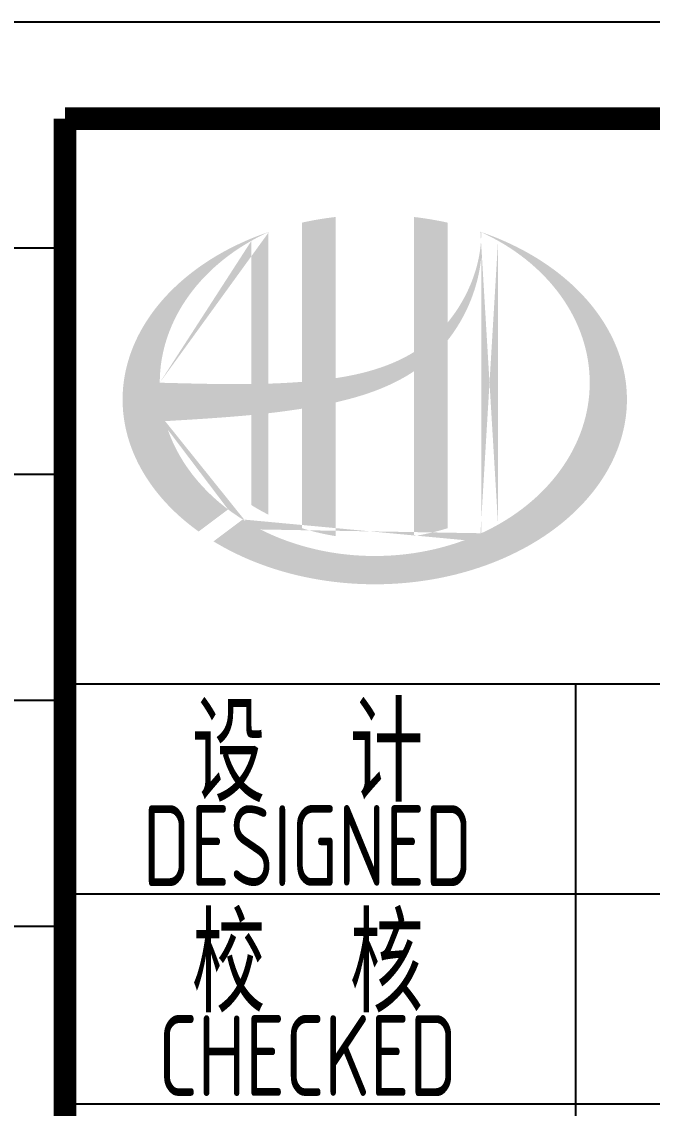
# Model space of a CAD drawing. Extents: x 4414382 to 4540065, y -615151 to -235742.
# Drawn here: x 4512928 to 4514878, y -355847 to -352484 of the extents above; entities that cross this region are included whole.
import ezdxf
from ezdxf.enums import TextEntityAlignment as Align

# ---------------------------------------------------------------- set-up
doc = ezdxf.new("R2010")
doc.units = 0
doc.header["$LTSCALE"] = 1000
doc.header["$MEASUREMENT"] = 0
doc.layers.get('0').update_dxf_attribs({"linetype": 'CONTINUOUS'})
doc.layers.add('图层线', color=8, linetype='CONTINUOUS')
doc.styles.add('AHD', font='sceie.shx', dxfattribs={"width": 0.7, "bigfont": 'sceic.shx'})

msp = doc.modelspace()

# ---------------------------------------------------------------- hatches: boundary and pattern name
h = msp.add_hatch(color=256)
edge = h.paths.add_edge_path()
edge.add_spline(control_points=[(4513898.7, -353662.2), (4513904.8, -353660.9), (4513910.9, -353659.4), (4513960, -353647.5), (4514002.6, -353634.6), (4514077.6, -353603.4), (4514110.5, -353586.5), (4514141.4, -353565.9)], knot_values=[61.629012, 61.629012, 61.629012, 61.629012, 63.330431, 63.330431, 75.353634, 75.353634, 85.398649, 85.398649, 85.398649, 85.398649], degree=3, periodic=0)
edge.add_line((4514141.4, -353565.9), (4514141.4, -354076.1))
edge.add_spline(control_points=[(4514141.4, -354076.1), (4514158.5, -354073.4), (4514175.5, -354070), (4514210.3, -354062), (4514228, -354057.1), (4514245.4, -354051.7)], knot_values=[4.908456, 4.908456, 4.908456, 4.908456, 4.992821, 4.992821, 5.083034, 5.083034, 5.083034, 5.083034], degree=3, periodic=0)
edge.add_line((4514245.4, -354051.7), (4514245.4, -353470.3))
edge.add_spline(control_points=[(4514245.4, -353470.3), (4514254, -353459.3), (4514262.2, -353448), (4514288.3, -353408.3), (4514304, -353378.4), (4514333.2, -353305.6), (4514344.4, -353261.8), (4514349.1, -353216.5), (4514349.2, -353215.2), (4514349.4, -353213.9)], knot_values=[97.991744, 97.991744, 97.991744, 97.991744, 101.64219, 101.64219, 110.337975, 110.337975, 121.934322, 121.934322, 122.270691, 122.270691, 122.270691, 122.270691], degree=3, periodic=0)
edge.add_line((4514349.4, -353213.9), (4514349.4, -353143.5))
edge.add_spline(control_points=[(4514349.4, -353143.5), (4514349.3, -353151.1), (4514348.9, -353158.8), (4514348.4, -353166.5)], knot_values=[126.194075, 126.194075, 126.194075, 126.194075, 128.396762, 128.396762, 128.396762, 128.396762], degree=3, periodic=0)
edge.add_spline(control_points=[(4514348.4, -353166.5), (4514347.9, -353172.7), (4514347.3, -353178.9), (4514346.5, -353185.1)], knot_values=[124.417049, 124.417049, 124.417049, 124.417049, 126.194075, 126.194075, 126.194075, 126.194075], degree=3, periodic=0)
edge.add_spline(control_points=[(4514346.5, -353185.1), (4514345.3, -353194.3), (4514343.9, -353203.4), (4514342.1, -353212.5)], knot_values=[121.80529, 121.80529, 121.80529, 121.80529, 124.417049, 124.417049, 124.417049, 124.417049], degree=3, periodic=0)
edge.add_spline(control_points=[(4514342.1, -353212.5), (4514339.7, -353224.6), (4514336.8, -353236.7), (4514333.3, -353248.8)], knot_values=[118.31574, 118.31574, 118.31574, 118.31574, 121.80529, 121.80529, 121.80529, 121.80529], degree=3, periodic=0)
edge.add_spline(control_points=[(4514333.3, -353248.8), (4514329.8, -353260.9), (4514325.7, -353272.9), (4514321.2, -353284.8)], knot_values=[114.795988, 114.795988, 114.795988, 114.795988, 118.31574, 118.31574, 118.31574, 118.31574], degree=3, periodic=0)
edge.add_spline(control_points=[(4514321.2, -353284.8), (4514316.7, -353296.5), (4514311.7, -353308), (4514306.3, -353319.3)], knot_values=[111.329641, 111.329641, 111.329641, 111.329641, 114.795988, 114.795988, 114.795988, 114.795988], degree=3, periodic=0)
edge.add_spline(control_points=[(4514306.3, -353319.3), (4514300.8, -353330.9), (4514294.7, -353342.2), (4514288.3, -353353.3)], knot_values=[107.79529, 107.79529, 107.79529, 107.79529, 111.329641, 111.329641, 111.329641, 111.329641], degree=3, periodic=0)
edge.add_spline(control_points=[(4514288.3, -353353.3), (4514282, -353364.1), (4514275.3, -353374.7), (4514268.1, -353384.9)], knot_values=[104.343579, 104.343579, 104.343579, 104.343579, 107.79529, 107.79529, 107.79529, 107.79529], degree=3, periodic=0)
edge.add_spline(control_points=[(4514268.1, -353384.9), (4514260.9, -353395.3), (4514253.3, -353405.4), (4514245.4, -353415.1)], knot_values=[100.8507, 100.8507, 100.8507, 100.8507, 104.343579, 104.343579, 104.343579, 104.343579], degree=3, periodic=0)
edge.add_line((4514245.4, -353415.1), (4514245.4, -353105.8))
edge.add_spline(control_points=[(4514245.4, -353105.8), (4514211.3, -353098.2), (4514176.5, -353092.4), (4514141.4, -353088.3)], knot_values=[4.423999, 4.423999, 4.423999, 4.423999, 4.558741, 4.558741, 4.558741, 4.558741], degree=3, periodic=0)
edge.add_line((4514141.4, -353088.3), (4514141.4, -353506.4))
edge.add_spline(control_points=[(4514141.4, -353506.4), (4514069.4, -353551), (4513985.2, -353574.2), (4513898.7, -353587.2)], knot_values=[63.246215, 63.246215, 63.246215, 63.246215, 87.689124, 87.689124, 87.689124, 87.689124], degree=3, periodic=0)
edge.add_line((4513898.7, -353587.2), (4513898.7, -353088.3))
edge.add_spline(control_points=[(4513898.7, -353088.3), (4513863.5, -353092.4), (4513828.8, -353098.2), (4513794.7, -353105.8)], knot_values=[4.866038, 4.866038, 4.866038, 4.866038, 5.000777, 5.000777, 5.000777, 5.000777], degree=3, periodic=0)
edge.add_line((4513794.7, -353105.8), (4513794.7, -353598.6))
edge.add_spline(control_points=[(4513794.7, -353598.6), (4513793, -353598.8), (4513758.1, -353601.4), (4513723.5, -353603.2), (4513690.7, -353604.2)], knot_values=[43.657356, 43.657356, 43.657356, 43.657356, 44.134253, 53.497092, 53.497092, 53.497092, 53.497092], degree=3, periodic=0)
edge.add_line((4513690.7, -353604.2), (4513690.7, -353135.1))
edge.add_spline(control_points=[(4513690.7, -353135.1), (4513673.7, -353140.9), (4513656.9, -353147.2), (4513640.5, -353153.9)], knot_values=[5.14157, 5.14157, 5.14157, 5.14157, 5.212921, 5.212921, 5.212921, 5.212921], degree=3, periodic=0)
edge.add_spline(control_points=[(4513640.5, -353153.9), (4513633.6, -353156.8), (4513626.7, -353159.7), (4513594.5, -353173.9), (4513570, -353186.1), (4513546.5, -353199.3)], knot_values=[5.212921, 5.212921, 5.212921, 5.212921, 5.24296, 5.24296, 5.355623, 5.355623, 5.355623, 5.355623], degree=3, periodic=0)
edge.add_spline(control_points=[(4513546.5, -353199.3), (4513531.6, -353207.7), (4513517.2, -353216.4), (4513503.2, -353225.5)], knot_values=[5.355623, 5.355623, 5.355623, 5.355623, 5.426974, 5.426974, 5.426974, 5.426974], degree=3, periodic=0)
edge.add_spline(control_points=[(4513503.2, -353225.5), (4513495.8, -353230.3), (4513488.5, -353235.3), (4513475, -353244.7), (4513468.8, -353249.3), (4513462.6, -353253.9)], knot_values=[5.426974, 5.426974, 5.426974, 5.426974, 5.464765, 5.464765, 5.498325, 5.498325, 5.498325, 5.498325], degree=3, periodic=0)
edge.add_spline(control_points=[(4513462.6, -353253.9), (4513436.6, -353273.4), (4513412.5, -353294.3), (4513390.6, -353316.3)], knot_values=[5.498325, 5.498325, 5.498325, 5.498325, 5.641027, 5.641027, 5.641027, 5.641027], degree=3, periodic=0)
edge.add_spline(control_points=[(4513390.6, -353316.3), (4513383.6, -353323.3), (4513376.8, -353330.4), (4513356.4, -353353), (4513343.5, -353368.8), (4513331.7, -353385)], knot_values=[5.641027, 5.641027, 5.641027, 5.641027, 5.686569, 5.686569, 5.783729, 5.783729, 5.783729, 5.783729], degree=3, periodic=0)
edge.add_spline(control_points=[(4513331.7, -353385), (4513316.6, -353405.8), (4513303.3, -353427.2), (4513290.2, -353452.1), (4513288.6, -353455.3), (4513287, -353458.5)], knot_values=[5.783729, 5.783729, 5.783729, 5.783729, 5.908374, 5.908374, 5.92643, 5.92643, 5.92643, 5.92643], degree=3, periodic=0)
edge.add_spline(control_points=[(4513287, -353458.5), (4513274.5, -353483.6), (4513264.5, -353509.3), (4513257, -353535.2)], knot_values=[5.92643, 5.92643, 5.92643, 5.92643, 6.069132, 6.069132, 6.069132, 6.069132], degree=3, periodic=0)
edge.add_spline(control_points=[(4513257, -353535.2), (4513253.7, -353546.3), (4513251, -353557.5), (4513245.6, -353583.6), (4513243.4, -353598.7), (4513241.9, -353613.7)], knot_values=[6.069132, 6.069132, 6.069132, 6.069132, 6.130179, 6.130179, 6.211834, 6.211834, 6.211834, 6.211834], degree=3, periodic=0)
edge.add_spline(control_points=[(4513241.9, -353613.7), (4513240.7, -353626.9), (4513240, -353640.1), (4513240, -353653.3)], knot_values=[6.211834, 6.211834, 6.211834, 6.211834, 6.283185, 6.283185, 6.283185, 6.283185], degree=3, periodic=0)
edge.add_spline(control_points=[(4513240, -353653.3), (4513240, -353662.6), (4513240.3, -353671.9), (4513241, -353681.3)], knot_values=[6.283185, 6.283185, 6.283185, 6.283185, 6.333655, 6.333655, 6.333655, 6.333655], degree=3, periodic=0)
edge.add_spline(control_points=[(4513241, -353681.3), (4513242.2, -353699.9), (4513244.7, -353718.5), (4513248.5, -353737)], knot_values=[6.333655, 6.333655, 6.333655, 6.333655, 6.434594, 6.434594, 6.434594, 6.434594], degree=3, periodic=0)
edge.add_spline(control_points=[(4513248.5, -353737), (4513248.8, -353738.3), (4513249, -353739.5), (4513252.9, -353758), (4513257.7, -353775.2), (4513263.6, -353792.2)], knot_values=[6.434594, 6.434594, 6.434594, 6.434594, 6.441278, 6.441278, 6.535532, 6.535532, 6.535532, 6.535532], degree=3, periodic=0)
edge.add_spline(control_points=[(4513263.6, -353792.2), (4513269.8, -353810.4), (4513277.3, -353828.4), (4513286.1, -353846.2)], knot_values=[6.535532, 6.535532, 6.535532, 6.535532, 6.636471, 6.636471, 6.636471, 6.636471], degree=3, periodic=0)
edge.add_spline(control_points=[(4513286.1, -353846.2), (4513288.3, -353850.7), (4513290.6, -353855.2), (4513299.9, -353872.8), (4513307.6, -353885.9), (4513316, -353898.7)], knot_values=[6.636471, 6.636471, 6.636471, 6.636471, 6.661894, 6.661894, 6.73741, 6.73741, 6.73741, 6.73741], degree=3, periodic=0)
edge.add_spline(control_points=[(4513316, -353898.7), (4513327.2, -353915.9), (4513339.5, -353932.7), (4513353.1, -353949)], knot_values=[6.73741, 6.73741, 6.73741, 6.73741, 6.838349, 6.838349, 6.838349, 6.838349], degree=3, periodic=0)
edge.add_spline(control_points=[(4513353.1, -353949), (4513359, -353956.2), (4513365.1, -353963.3), (4513379.7, -353979.2), (4513388.2, -353988), (4513397.1, -353996.7)], knot_values=[6.838349, 6.838349, 6.838349, 6.838349, 6.88251, 6.88251, 6.939288, 6.939288, 6.939288, 6.939288], degree=3, periodic=0)
edge.add_spline(control_points=[(4513397.1, -353996.7), (4513412.8, -354012.1), (4513429.7, -354026.9), (4513447.6, -354041.1)], knot_values=[6.939288, 6.939288, 6.939288, 6.939288, 7.040227, 7.040227, 7.040227, 7.040227], degree=3, periodic=0)
edge.add_spline(control_points=[(4513447.6, -354041.1), (4513456.6, -354048.2), (4513465.7, -354055.1), (4513475.2, -354061.9)], knot_values=[7.040227, 7.040227, 7.040227, 7.040227, 7.090696, 7.090696, 7.090696, 7.090696], degree=3, periodic=0)
edge.add_line((4513475.2, -354061.9), (4513566.4, -353993.5))
edge.add_ellipse((4514020, -353601.3), major_axis=(665, 0), ratio=0.806676, start_angle=192.819, end_angle=226.9853, ccw=False)
edge.add_spline(control_points=[(4513371.6, -353720.3), (4513395.6, -353718.8), (4513419.7, -353717.4), (4513508.4, -353711.9), (4513573.2, -353707.5), (4513638.7, -353701.2)], knot_values=[11.398263, 11.398263, 11.398263, 11.398263, 18.40729, 18.40729, 37.18094, 37.18094, 37.18094, 37.18094], degree=3, periodic=0)
edge.add_line((4513638.7, -353701.2), (4513638.7, -353980.3))
edge.add_spline(control_points=[(4513638.7, -353980.3), (4513642.3, -353982.5), (4513645.8, -353984.7), (4513662.8, -353994.9), (4513676.6, -354002.5), (4513690.7, -354009.6)], knot_values=[4.049945, 4.049945, 4.049945, 4.049945, 4.072021, 4.072021, 4.153257, 4.153257, 4.153257, 4.153257], degree=3, periodic=0)
edge.add_line((4513690.7, -354009.6), (4513690.7, -353695.8))
edge.add_spline(control_points=[(4513690.7, -353695.8), (4513722.9, -353692.1), (4513755.3, -353687.8), (4513790.1, -353682.5), (4513792.4, -353682.1), (4513794.7, -353681.8)], knot_values=[42.135009, 42.135009, 42.135009, 42.135009, 51.307228, 51.307228, 51.948574, 51.948574, 51.948574, 51.948574], degree=3, periodic=0)
edge.add_line((4513794.7, -353681.8), (4513794.7, -354051.7))
edge.add_spline(control_points=[(4513794.7, -354051.7), (4513828.3, -354062.2), (4513863.2, -354070.4), (4513898.7, -354076.1)], knot_values=[4.34174, 4.34174, 4.34174, 4.34174, 4.516316, 4.516316, 4.516316, 4.516316], degree=3, periodic=0)
edge.add_line((4513898.7, -354076.1), (4513898.7, -353662.2))
edge = h.paths.add_edge_path(flags=16)
edge.add_ellipse((4514020, -353601.3), major_axis=(665, 0), ratio=0.806676, start_angle=124.9875, end_angle=179.999, ccw=False)
edge.add_line((4513638.7, -353161.8), (4513638.7, -353605.4))
edge.add_spline(control_points=[(4513638.7, -353605.4), (4513543.4, -353606.7), (4513449.4, -353603.6), (4513355, -353601.3)], knot_values=[11.27373, 11.27373, 11.27373, 11.27373, 38.687513, 38.687513, 38.687513, 38.687513], degree=3, periodic=0)
edge = h.paths.add_edge_path()
edge.add_spline(control_points=[(4513521.2, -354092.4), (4513552.2, -354111.4), (4513585.4, -354128.7), (4513670, -354165.9), (4513723.3, -354183.8), (4513834, -354210.3), (4513891.5, -354219), (4514007.6, -354226.8), (4514066.3, -354225.9), (4514181.9, -354214.4), (4514238.7, -354203.9), (4514347.8, -354173.8), (4514399.9, -354154.3), (4514496.8, -354107.4), (4514541.6, -354080.1), (4514621.5, -354019.1), (4514656.7, -353985.5), (4514716, -353914.1), (4514740.1, -353876.2), (4514776.5, -353798.1), (4514788.8, -353757.8), (4514801.4, -353676.6), (4514801.7, -353635.7), (4514790.2, -353554.2), (4514778.4, -353513.7), (4514742.8, -353434.9), (4514719, -353396.7), (4514660.2, -353324.6), (4514625.1, -353290.6), (4514545.3, -353229), (4514500.6, -353201.3), (4514419.4, -353161.5), (4514385, -353147.3), (4514349.4, -353135.1)], knot_values=[0.886421, 0.886421, 0.886421, 0.886421, 1.040557, 1.040557, 1.261172, 1.261172, 1.481788, 1.481788, 1.702404, 1.702404, 1.92302, 1.92302, 2.143636, 2.143636, 2.364252, 2.364252, 2.584868, 2.584868, 2.805484, 2.805484, 3.026099, 3.026099, 3.246715, 3.246715, 3.46852, 3.46852, 3.690325, 3.690325, 3.91213, 3.91213, 4.133935, 4.133935, 4.283209, 4.283209, 4.283209, 4.283209], degree=3, periodic=0)
edge.add_line((4514349.4, -353135.1), (4514349.4, -353135.1))
edge.add_spline(control_points=[(4514349.4, -353135.2), (4514349.4, -353138), (4514349.4, -353140.7), (4514349.4, -353143.5)], knot_values=[128.396762, 128.396762, 128.396762, 128.396762, 129.192193, 129.192193, 129.192193, 129.192193], degree=3, periodic=0)
edge.add_line((4514349.4, -353143.5), (4514349.4, -354067.3))
edge.add_ellipse((4514020, -353601.3), major_axis=(665, 0), ratio=0.806676, start_angle=232.1054, end_angle=299.6833, ccw=False)
edge.add_line((4513611.6, -354024.6), (4513521.2, -354092.4))
edge = h.paths.add_edge_path(flags=16)
edge.add_ellipse((4514020, -353601.3), major_axis=(665, 0), ratio=0.806676, start_angle=304.9875, end_angle=415.0121, ccw=False)
edge.add_line((4514401.4, -354040.8), (4514401.4, -353161.8))

# ---------------------------------------------------------------- linework, layer by layer
for p, q in [((4513062.2, -354533.9), (4524062.2, -354533.9)), ((4514642.2, -357783.9), (4514642.2, -354533.9)), ((4514642.2, -357783.9), (4514642.2, -354533.9)), ((4514642.2, -357783.9), (4514642.2, -354533.9)), ((4513062.2, -355183.9), (4518562.2, -355183.9)), ((4513062.2, -355833.9), (4518562.2, -355833.9))]:
    msp.add_line(p, q)
at = {"const_width": 70}
for points in [[(4513062.2, -352783.9), (4513062.2, -358783.9)], [(4531062.2, -352783.9), (4513062.2, -352783.9)]]:
    msp.add_lwpolyline(points, dxfattribs=at)
at = {"layer": '图层线'}
for p, q in [((4450462.2, -352483.9), (4531062.2, -352483.9)), ((4450462.2, -353183.9), (4513062.2, -353183.9)), ((4450462.2, -353883.9), (4513062.2, -353883.9)), ((4450462.2, -354583.9), (4513062.2, -354583.9)), ((4450462.2, -355283.9), (4513062.2, -355283.9))]:
    msp.add_line(p, q, dxfattribs=at)

# ---------------------------------------------------------------- texts
at = {"style": 'AHD', "width": 0.8}
for s, height, p in [('设  计', 300, (4513812.2, -354733.9)), ('设  计', 300, (4513812.2, -354733.9)), ('DESIGNED', 250, (4513812.2, -355033.9)), ('DESIGNED', 250, (4513812.2, -355033.9)), ('校  核', 300, (4513812.2, -355383.9)), ('校  核', 300, (4513812.2, -355383.9)), ('CHECKED', 250, (4513812.2, -355683.9)), ('CHECKED', 250, (4513812.2, -355683.9))]:
    msp.add_text(s, height=height, dxfattribs=at).set_placement(p, align=Align.MIDDLE)

doc.saveas('drawing.dxf')
